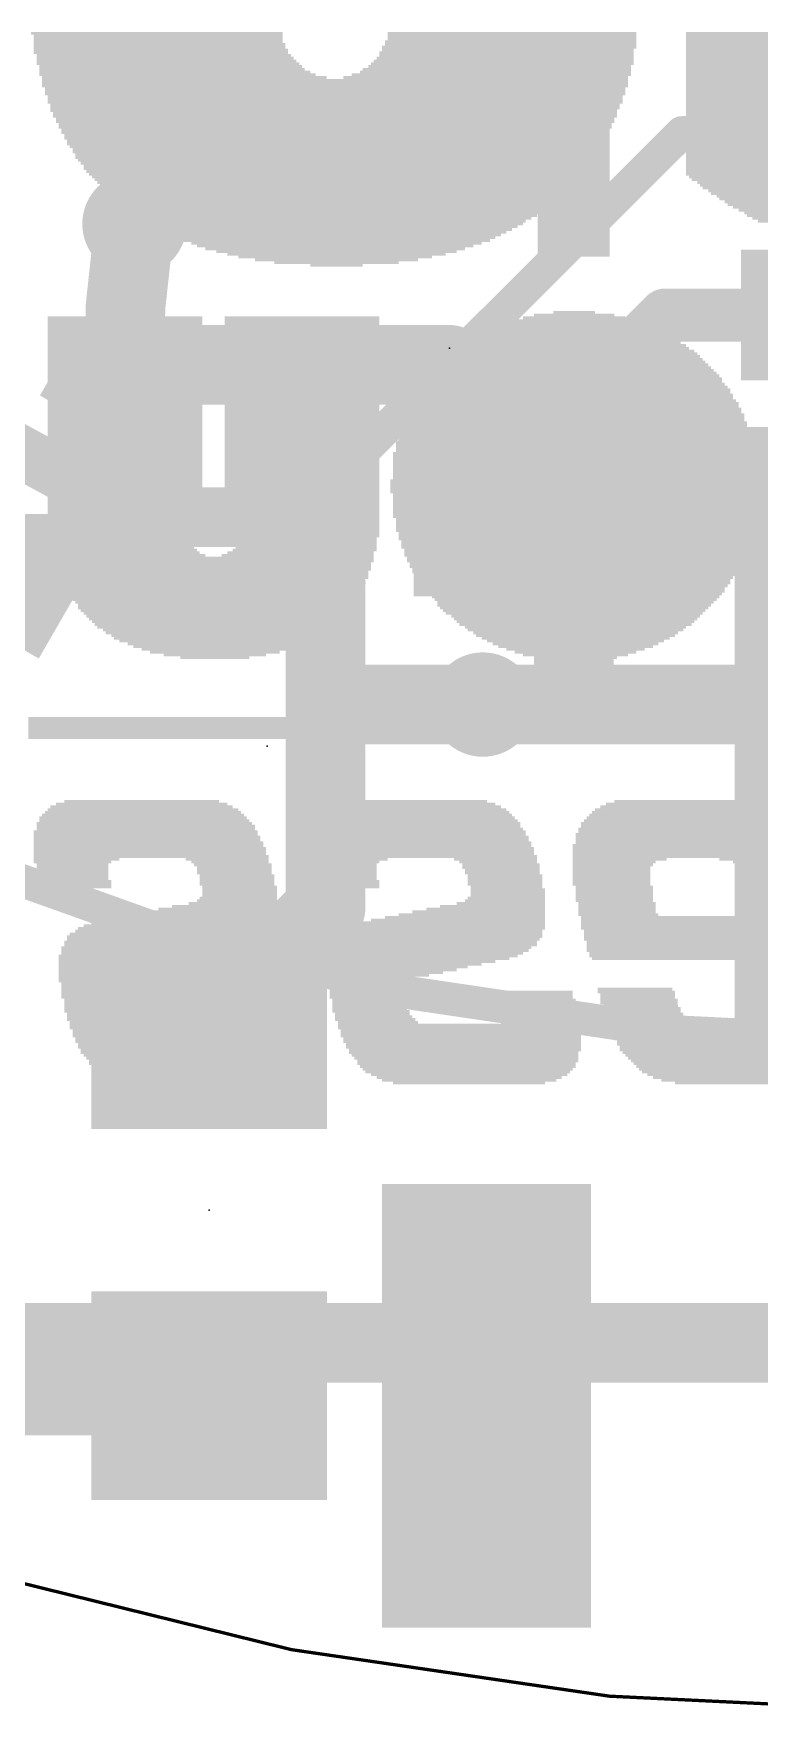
# Model space of a CAD drawing. Extents: x -25.4 to 25.4, y -25.4 to 25.5.
# Drawn here: x -6.87 to -1.31, y -25.45 to -12.58 of the extents above; entities that cross this region are included whole.
import ezdxf

# ---------------------------------------------------------------- set-up
doc = ezdxf.new("R2010")
doc.units = 0
for name, color, linetype in [('1', 12, 'CONTINUOUS'), ('16', 132, 'CONTINUOUS'), ('18', 110, 'CONTINUOUS'), ('20', 53, 'CONTINUOUS'), ('204', 40, 'CONTINUOUS'), ('23', 53, 'CONTINUOUS')]:
    doc.layers.add(name, color=color, linetype=linetype)

# ---------------------------------------------------------------- blocks, each defined once
blk = doc.blocks.new('RECT')
blk.add_solid([(-0.5, -0.5), (0.5, -0.5), (-0.5, 0.5), (0.5, 0.5)])
blk = doc.blocks.new('ROUNDV')
at = {"const_width": 0.5}
blk.add_lwpolyline([(0, -0.25, 1), (0, 0.25, 1), (0, -0.25)], format="xyb", dxfattribs=at)

msp = doc.modelspace()

# ---------------------------------------------------------------- linework, layer by layer
at = {"layer": '1'}
for points, const_width in [([(-20.32, 0, 0.4142), (0, -20.32)], 0.254), ([(-5.9445, -14.05, 1), (-6.2475, -14.017)], 0.3048), ([(-6.0128, -14.6712, 1), (-6.3176, -14.6658)], 0.3048), ([(-6.3167, -14.652, 1), (-6.0137, -14.685)], 0.3048), ([(-2.032, -14.6304, 1), (-2.032, -14.8336)], 0.2032), ([(-1.9602, -14.8038, 1), (-2.1038, -14.6602)], 0.2032), ([(-6.0577, -14.9606, 1), (-6.0577, -15.2654)], 0.3048), ([(-5.95, -15.2208, 1), (-6.1655, -15.0052)], 0.3048), ([(-3.5306, -15.113, 1), (-3.8354, -15.113)], 0.3048), ([(-3.683, -15.2654, 1), (-3.683, -14.9606)], 0.3048), ([(-6.2827, -15.1225, 1), (-6.0672, -15.338)], 0.3048), ([(-6.3273, -15.2276, 1), (-6.0226, -15.2329)], 0.3048), ([(-2.6924, -15.494, 1), (-2.8956, -15.494)], 0.2032), ([(-2.8658, -15.4222, 1), (-2.7222, -15.5658)], 0.2032), ([(-2.5806, -15.814, 1), (-2.8854, -15.814)], 0.3048), ([(-6.096, -16.1544, 1), (-6.096, -16.3576)], 0.2032), ([(-6.1447, -16.3452, 1), (-6.0473, -16.1668)], 0.2032), ([(-4.4806, -16.2861, 1), (-4.7854, -16.2861)], 0.3048), ([(-4.5913, -16.1842, 1), (-4.7349, -16.3278)], 0.2032), ([(-4.6631, -16.3576, 1), (-4.6631, -16.1544)], 0.2032), ([(-2.5806, -16.2861, 1), (-2.8854, -16.2861)], 0.3048), ([(-2.7222, -16.1533, 1), (-2.8658, -16.2969)], 0.2032), ([(-4.7048, -16.3579, 1), (-4.5612, -16.2143)], 0.2032), ([(-3.8354, -16.2861, 1), (-3.5306, -16.2861)], 0.3048), ([(-2.8854, -16.2861, 1), (-2.5806, -16.2861)], 0.3048), ([(-2.8956, -16.2251, 1), (-2.6924, -16.2251)], 0.2032), ([(-2.8048, -16.3579, 1), (-2.6612, -16.2143)], 0.2032), ([(-4.4806, -17.7165, 1), (-4.7854, -17.7165)], 0.3048), ([(-4.633, -17.5641, 1), (-4.633, -17.8689)], 0.3048), ([(-3.429, -17.5641, 1), (-3.429, -17.8689)], 0.3048), ([(-3.429, -17.8689, 1), (-3.429, -17.5641)], 0.3048), ([(-2.733, -17.8689, 1), (-2.733, -17.5641)], 0.3048), ([(-4.7854, -17.7165, 1), (-4.4806, -17.7165)], 0.3048), ([(-2.8854, -17.7165, 1), (-2.5806, -17.7165)], 0.3048), ([(-4.5252, -19.3843, 1), (-4.7408, -19.1687)], 0.3048), ([(-4.7854, -19.2765, 1), (-4.4806, -19.2765)], 0.3048), ([(-5.6323, -20.0602, 1), (-5.4167, -20.2758)], 0.3048), ([(-7.2583, -23.1198, 1), (-7.0427, -22.9042)], 0.3048), ([(-5.5245, -23.1644, 1), (-5.5245, -22.8596)], 0.3048)]:
    msp.add_lwpolyline(points, format="xyb", dxfattribs=dict(at, const_width=const_width))
for points, const_width in [([(-6.1652, -14.6685), (-6.096, -14.0335)], 0.6096), ([(-6.175, -15.2302), (-6.1652, -14.6685)], 0.6096), ([(-2.032, -14.732), (-2.794, -15.494)], 0.4064), ([(-0.9135, -14.732), (-2.032, -14.732)], 0.4064), ([(-6.175, -15.2302), (-6.0577, -15.113)], 0.6096), ([(-6.0577, -15.113), (-3.683, -15.113)], 0.6096), ([(-3.683, -15.113), (-3.683, -16.2861)], 0.6096), ([(-7.493, -15.494), (-6.096, -16.256)], 0.4064), ([(-2.794, -15.494), (-2.794, -16.2251)], 0.4064), ([(-2.733, -16.2861), (-2.733, -15.814)], 0.6096), ([(-6.096, -16.256), (-4.6631, -16.256)], 0.4064), ([(-4.633, -17.7165), (-4.633, -16.2861)], 0.6096), ([(-4.6631, -16.256), (-4.633, -16.2861)], 0.4064), ([(-2.733, -17.7165), (-2.733, -16.2861)], 0.6096), ([(-2.794, -16.2251), (-2.733, -16.2861)], 0.4064), ([(-4.633, -19.2765), (-4.633, -17.7165)], 0.6096), ([(-3.429, -17.7165), (-4.633, -17.7165)], 0.6096), ([(-2.733, -17.7165), (-3.429, -17.7165)], 0.6096), ([(-5.5245, -20.168), (-4.633, -19.2765)], 0.6096), ([(-7.1505, -23.012), (-7.5565, -22.606)], 0.6096), ([(-5.5245, -23.012), (-7.1505, -23.012)], 0.6096)]:
    msp.add_lwpolyline(points, dxfattribs=dict(at, const_width=const_width))
at = {"layer": '16'}
for points, const_width in [([(-20.32, 0, 0.4142), (0, -20.32)], 0.254), ([(-1.905, -13.2715, 1), (-1.905, -13.3985)], 0.127), ([(-1.8601, -13.3799, 1), (-1.9499, -13.2901)], 0.127), ([(-4.9979, -16.3381, 1), (-4.9081, -16.4279)], 0.127), ([(-4.953, -16.4465, 1), (-4.953, -16.3195)], 0.127), ([(-3.429, -17.5641, 1), (-3.429, -17.8689)], 0.3048)]:
    msp.add_lwpolyline(points, format="xyb", dxfattribs=dict(at, const_width=const_width))
for points, const_width in [([(-1.905, -13.335), (-4.953, -16.383)], 0.254), ([(-1.905, -13.335), (6.731, -13.335)], 0.254), ([(-4.953, -16.383), (-8.255, -16.383)], 0.254), ([(-3.429, -17.7165), (-0.9525, -17.7165)], 0.6096), ([(-7.5565, -22.606), (6.35, -22.606)], 0.6096)]:
    msp.add_lwpolyline(points, dxfattribs=dict(at, const_width=const_width))
at = {"layer": '20', "const_width": 0.0254}
msp.add_lwpolyline([(-3.4925, 25.146, 14.4823), (3.4925, 25.146)], format="xyb", dxfattribs=at)
at = {"layer": '23'}
for p in [(-3.683, -14.986), (-5.08, -18.034), (-5.5245, -21.59)]:
    msp.add_point(p, dxfattribs=at)

# ---------------------------------------------------------------- block references
at = {"layer": '1', "xscale": 0.55, "yscale": 1.2}
for p in [(-4.633, -13.6859), (-2.733, -13.6859), (-4.633, -16.2861), (-3.683, -16.2861), (-2.733, -16.2861)]:
    msp.add_blockref('RECT', p, dxfattribs=at)
at = {"layer": '1', "xscale": 1.075}
msp.add_blockref('RECT', (-0.9135, -14.732), dxfattribs=at)
at = {"layer": '1', "xscale": 0.85, "rotation": 60}
for p in [(-6.175, -15.2302), (-7.05, -16.7458)]:
    msp.add_blockref('RECT', p, dxfattribs=at)
at = {"layer": '1', "yscale": 4.6, "rotation": 180}
msp.add_blockref('RECT', (-1, -17.89), dxfattribs=at)
at = {"layer": '1'}
for p, xscale, yscale, rotation in [((-5.5245, -20.168), 1.6, 1.803, 90), ((-3.4, -23.09), 3.4, 1.6, 270), ((-5.5245, -23.012), 1.6, 1.803, 90)]:
    msp.add_blockref('RECT', p, dxfattribs=dict(at, xscale=xscale, yscale=yscale, rotation=rotation))
at = {"layer": '18', "xscale": 0.8001, "yscale": 0.8001}
for p in [(-6.096, -14.0335), (-6.096, -14.0335), (-3.429, -17.7165), (-3.429, -17.7165)]:
    msp.add_blockref('ROUNDV', p, dxfattribs=at)
at = {"layer": '204', "yscale": 0.0212, "rotation": 180}
for p, xscale in [((-5.9254, -12.5735), 1.9261), ((-5.9148, -12.5947), 1.9049), ((-5.9148, -12.6158), 1.9049), ((-3.2056, -12.5735), 1.9049), ((-3.2056, -12.5947), 1.9049), ((-3.2056, -12.6158), 1.9049), ((0.4561, -12.5735), 4.6565), ((0.4561, -12.5947), 4.6565), ((0.4561, -12.6158), 4.6565), ((-5.8937, -12.7005), 1.9473), ((-5.8937, -12.7217), 1.9473), ((-5.9042, -12.6582), 1.9261), ((-5.9042, -12.6793), 1.9261), ((-5.9148, -12.637), 1.9049), ((-5.8725, -12.7428), 1.9473), ((-3.2479, -12.7217), 1.9473), ((-3.2479, -12.7428), 1.9473), ((-3.2268, -12.6793), 1.9473), ((-3.2374, -12.7005), 1.9261), ((-3.2162, -12.637), 1.9261), ((-3.2162, -12.6582), 1.9261), ((0.4455, -12.637), 4.6353), ((0.4455, -12.6582), 4.6353), ((0.4455, -12.6793), 4.6353), ((0.4349, -12.7005), 4.6141), ((0.4349, -12.7217), 4.6141), ((0.4349, -12.7428), 4.6141), ((-5.8619, -12.764), 1.9684), ((-5.8513, -12.7852), 1.9896), ((-5.8407, -12.8063), 2.0108), ((-5.8196, -12.8275), 2.0108), ((-5.809, -12.8487), 2.0319), ((-5.7878, -12.8698), 2.0743), ((-3.3326, -12.8698), 2.0743), ((-3.322, -12.8487), 2.0531), ((-3.3009, -12.8275), 2.0108), ((-3.2797, -12.8063), 2.0108), ((-3.2691, -12.7852), 1.9896), ((-3.2585, -12.764), 1.9684), ((0.4243, -12.764), 4.593), ((0.4243, -12.7852), 4.593), ((0.4138, -12.8063), 4.5718), ((0.4138, -12.8275), 4.5718), ((0.4138, -12.8487), 4.5718), ((0.4032, -12.8698), 4.5506), ((-5.7667, -12.891), 2.1166), ((-5.7138, -12.9122), 2.1801), ((-4.5602, -12.9333), 4.4872), ((-4.5602, -12.9545), 4.4872), ((-4.5602, -12.9757), 4.4872), ((-4.5602, -12.9968), 4.4448), ((-3.4067, -12.9122), 2.1801), ((-3.3643, -12.891), 2.1377), ((0.3714, -12.9968), 4.4872), ((0.4032, -12.891), 4.5506), ((0.3926, -12.9122), 4.5295), ((0.3926, -12.9333), 4.5295), ((0.382, -12.9545), 4.5083), ((0.382, -12.9757), 4.5083), ((-4.5602, -13.018), 4.4448), ((-4.5602, -13.0392), 4.4448), ((-4.5602, -13.0603), 4.4025), ((-4.5602, -13.0815), 4.4025), ((-4.5602, -13.1027), 4.4025), ((-4.5602, -13.1238), 4.3602), ((0.3714, -13.018), 4.4872), ((0.3608, -13.0392), 4.466), ((0.3608, -13.0603), 4.466), ((0.3503, -13.0815), 4.4448), ((0.3503, -13.1027), 4.4448), ((0.3397, -13.1238), 4.4237), ((-4.5602, -13.145), 4.3602), ((-4.5708, -13.1662), 4.339), ((-4.5602, -13.1873), 4.3178), ((-4.5602, -13.2085), 4.3178), ((-4.5602, -13.2297), 4.2755), ((-4.5602, -13.2508), 4.2755), ((0.3185, -13.1873), 4.3813), ((0.3185, -13.2085), 4.3813), ((0.3079, -13.2297), 4.3602), ((0.2973, -13.2508), 4.339), ((0.3291, -13.145), 4.4025), ((0.3291, -13.1662), 4.4025), ((-4.5602, -13.272), 4.2332), ((-4.5602, -13.2932), 4.2332), ((-4.5602, -13.3143), 4.1908), ((-4.5602, -13.3355), 4.1908), ((-4.5602, -13.3566), 4.1485), ((-4.5602, -13.3778), 4.1485), ((0.2762, -13.3143), 4.2967), ((0.2868, -13.272), 4.3178), ((0.2868, -13.2932), 4.3178), ((0.2656, -13.3355), 4.2755), ((0.2656, -13.3566), 4.2755), ((0.255, -13.3778), 4.2543), ((-4.5602, -13.399), 4.1062), ((-4.5602, -13.4201), 4.1062), ((-4.5602, -13.4413), 4.0638), ((-4.5496, -13.4625), 4.0427), ((-4.5602, -13.4836), 4.0215), ((-4.5602, -13.5048), 3.9792), ((0.2444, -13.399), 4.2332), ((0.2338, -13.4201), 4.212), ((0.2021, -13.5048), 4.1485), ((0.2233, -13.4413), 4.1908), ((0.2127, -13.4625), 4.1697), ((0.2127, -13.4836), 4.1697), ((-4.5602, -13.526), 3.9792), ((-4.5602, -13.5471), 3.9368), ((-4.5602, -13.5683), 3.8945), ((-4.5602, -13.5895), 3.8522), ((-4.5602, -13.6106), 3.8522), ((-4.5602, -13.6318), 3.8098), ((-4.5602, -13.653), 3.7675), ((0.1809, -13.5471), 4.1062), ((0.1703, -13.5683), 4.085), ((0.1915, -13.526), 4.1273), ((0.1598, -13.5895), 4.0638), ((0.1492, -13.6106), 4.0427), ((0.1386, -13.6318), 4.0215), ((0.128, -13.653), 4.0003), ((-4.5602, -13.6741), 3.7252), ((-4.5602, -13.6953), 3.6829), ((-4.5602, -13.7165), 3.6405), ((-4.5496, -13.7376), 3.6194), ((-4.5496, -13.7588), 3.577), ((-4.5496, -13.78), 3.5347), ((0.128, -13.6741), 3.958), ((0.128, -13.6953), 3.9157), ((0.128, -13.7165), 3.831), ((0.128, -13.7376), 3.7887), ((0.128, -13.7588), 3.7464), ((0.1386, -13.78), 3.6829), ((-4.5496, -13.8011), 3.4924), ((-4.5602, -13.8223), 3.4289), ((-4.5602, -13.8435), 3.3865), ((-4.5602, -13.8646), 3.3442), ((-4.5602, -13.8858), 3.3019), ((-4.5496, -13.907), 3.2384), ((0.1386, -13.8011), 3.6405), ((0.1386, -13.8223), 3.5559), ((0.1386, -13.8435), 3.5135), ((0.1386, -13.8646), 3.4289), ((0.1386, -13.8858), 3.3865), ((0.1386, -13.907), 3.3019), ((-4.5602, -13.9281), 3.1749), ((-4.5602, -13.9493), 3.1325), ((-4.5496, -13.9705), 3.069), ((-4.5602, -13.9916), 3.0055), ((-4.5602, -14.0128), 2.9209), ((-4.5496, -14.034), 2.8574), ((0.1492, -13.9281), 3.2384), ((0.1492, -13.9493), 3.1537), ((0.1492, -13.9705), 3.1114), ((0.1492, -13.9916), 3.0267), ((0.1492, -14.0128), 2.942), ((-4.5602, -14.0551), 2.7939), ((-4.5602, -14.0763), 2.7092), ((-4.5602, -14.0975), 2.6246), ((-4.5602, -14.1186), 2.5399), ((-4.5602, -14.1398), 2.4552), ((-4.5496, -14.1609), 2.3494), ((-4.5496, -14.1821), 2.2224), ((-4.5602, -14.2033), 2.1166), ((-4.5602, -14.2244), 1.9896), ((-4.5496, -14.2456), 1.8414), ((-4.5496, -14.2668), 1.6721), ((-4.5602, -14.2879), 1.4816), ((-4.5496, -14.3091), 1.2488), ((-4.5496, -14.3303), 0.9525), ((-4.5496, -14.3514), 0.4021), ((-6.1688, -14.7536), 1.1853), ((-6.1688, -14.7748), 1.1853), ((-6.1688, -14.7959), 1.1853), ((-4.8142, -14.7536), 1.1853), ((-4.8142, -14.7748), 1.1853), ((-4.8142, -14.7959), 1.1853), ((-2.7294, -14.7959), 1.0795), ((-2.7294, -14.7748), 0.9525), ((-2.7294, -14.7536), 0.7831), ((-2.7294, -14.7324), 0.6138), ((-2.7294, -14.7113), 0.3175), ((-6.1688, -14.8171), 1.1853), ((-6.1688, -14.8383), 1.1853), ((-6.1688, -14.8594), 1.1853), ((-6.1688, -14.8806), 1.1853), ((-6.1688, -14.9018), 1.1853), ((-6.1688, -14.9229), 1.1853), ((-4.8142, -14.8171), 1.1853), ((-4.8142, -14.8383), 1.1853), ((-4.8142, -14.8594), 1.1853), ((-4.8142, -14.8806), 1.1853), ((-4.8142, -14.9018), 1.1853), ((-4.8142, -14.9229), 1.1853), ((-2.7294, -14.9229), 1.5874), ((-2.7294, -14.9018), 1.5028), ((-2.7294, -14.8806), 1.4181), ((-2.7188, -14.8594), 1.3546), ((-2.7294, -14.8383), 1.2488), ((-2.7294, -14.8171), 1.1641), ((-6.1688, -14.9441), 1.1853), ((-6.1688, -14.9653), 1.1853), ((-6.1688, -14.9864), 1.1853), ((-6.1688, -15.0076), 1.1853), ((-6.1688, -15.0287), 1.1853), ((-6.1688, -15.0499), 1.1853), ((-4.8142, -14.9441), 1.1853), ((-4.8142, -14.9653), 1.1853), ((-4.8142, -14.9864), 1.1853), ((-4.8142, -15.0076), 1.1853), ((-4.8142, -15.0287), 1.1853), ((-4.8142, -15.0499), 1.1853), ((-2.7294, -15.0499), 1.9261), ((-2.7294, -15.0287), 1.8838), ((-2.7188, -15.0076), 1.8203), ((-2.7294, -14.9864), 1.7568), ((-2.7294, -14.9653), 1.7144), ((-2.7294, -14.9441), 1.6298), ((-6.1688, -15.0711), 1.1853), ((-6.1688, -15.0922), 1.1853), ((-6.1688, -15.1134), 1.1853), ((-6.1688, -15.1346), 1.1853), ((-6.1688, -15.1557), 1.1853), ((-6.1688, -15.1769), 1.1853), ((-4.8142, -15.0711), 1.1853), ((-4.8142, -15.0922), 1.1853), ((-4.8142, -15.1134), 1.1853), ((-4.8142, -15.1346), 1.1853), ((-4.8142, -15.1557), 1.1853), ((-4.8142, -15.1769), 1.1853), ((-2.7294, -15.1769), 2.1801), ((-2.7294, -15.1557), 2.1377), ((-2.7294, -15.1346), 2.0954), ((-2.7294, -15.1134), 2.0531), ((-2.7294, -15.0922), 2.0108), ((-2.7294, -15.0711), 1.9684), ((-6.1688, -15.1981), 1.1853), ((-6.1688, -15.2192), 1.1853), ((-6.1688, -15.2404), 1.1853), ((-6.1688, -15.2616), 1.1853), ((-6.1688, -15.2827), 1.1853), ((-6.1688, -15.3039), 1.1853), ((-6.1688, -15.3251), 1.1853), ((-4.8142, -15.1981), 1.1853), ((-4.8142, -15.2192), 1.1853), ((-4.8142, -15.2404), 1.1853), ((-4.8142, -15.2616), 1.1853), ((-4.8142, -15.2827), 1.1853), ((-4.8142, -15.3039), 1.1853), ((-4.8142, -15.3251), 1.1853), ((-2.7294, -15.3251), 2.3917), ((-2.7294, -15.2827), 2.3494), ((-2.7188, -15.3039), 2.3706), ((-2.7294, -15.2616), 2.3071), ((-2.7294, -15.2404), 2.2647), ((-2.7294, -15.1981), 2.2224), ((-2.7188, -15.2192), 2.2436), ((-6.1688, -15.3462), 1.1853), ((-6.1688, -15.3674), 1.1853), ((-6.1688, -15.3886), 1.1853), ((-6.1688, -15.4097), 1.1853), ((-6.1688, -15.4309), 1.1853), ((-6.1688, -15.4521), 1.1853), ((-4.8142, -15.3462), 1.1853), ((-4.8142, -15.3674), 1.1853), ((-4.8142, -15.3886), 1.1853), ((-4.8142, -15.4097), 1.1853), ((-4.8142, -15.4309), 1.1853), ((-4.8142, -15.4521), 1.1853), ((-2.7294, -15.4309), 2.5187), ((-2.7188, -15.4521), 2.5399), ((-2.7294, -15.3886), 2.4764), ((-2.7188, -15.4097), 2.4976), ((-2.7294, -15.3462), 2.4341), ((-2.7294, -15.3674), 2.4341), ((-6.1688, -15.4732), 1.1853), ((-6.1688, -15.4944), 1.1853), ((-6.1688, -15.5156), 1.1853), ((-6.1688, -15.5367), 1.1853), ((-6.1688, -15.5579), 1.1853), ((-6.1688, -15.5791), 1.1853), ((-4.8142, -15.4732), 1.1853), ((-4.8142, -15.4944), 1.1853), ((-4.8142, -15.5156), 1.1853), ((-4.8142, -15.5367), 1.1853), ((-4.8142, -15.5579), 1.1853), ((-4.8142, -15.5791), 1.1853), ((-2.7294, -15.5791), 2.6457), ((-2.7294, -15.5156), 2.6034), ((-2.7294, -15.5367), 2.6034), ((-2.7188, -15.5579), 2.6246), ((-2.7294, -15.4732), 2.5611), ((-2.7188, -15.4944), 2.5822), ((-6.1688, -15.6002), 1.1853), ((-6.1688, -15.6214), 1.1853), ((-6.1688, -15.6426), 1.1853), ((-6.1688, -15.6637), 1.1853), ((-6.1688, -15.6849), 1.1853), ((-6.1688, -15.7061), 1.1853), ((-4.8142, -15.6002), 1.1853), ((-4.8142, -15.6214), 1.1853), ((-4.8142, -15.6426), 1.1853), ((-4.8142, -15.6637), 1.1853), ((-4.8142, -15.6849), 1.1853), ((-4.8142, -15.7061), 1.1853), ((-2.7294, -15.7061), 2.7304), ((-2.7294, -15.6214), 2.6881), ((-2.7294, -15.6426), 2.6881), ((-2.7188, -15.6637), 2.7092), ((-2.7188, -15.6849), 2.7092), ((-2.7188, -15.6002), 2.6669), ((-6.1688, -15.7272), 1.1853), ((-6.1688, -15.7484), 1.1853), ((-6.1688, -15.7696), 1.1853), ((-6.1688, -15.7907), 1.1853), ((-6.1688, -15.8119), 1.1853), ((-6.1688, -15.833), 1.1853), ((-4.8142, -15.7272), 1.1853), ((-4.8142, -15.7484), 1.1853), ((-4.8142, -15.7696), 1.1853), ((-4.8142, -15.7907), 1.1853), ((-4.8142, -15.8119), 1.1853), ((-4.8142, -15.833), 1.1853), ((-2.7294, -15.7907), 2.7727), ((-2.7294, -15.8119), 2.7727), ((-3.4384, -15.833), 1.3546), ((-2.7294, -15.7272), 2.7304), ((-2.7188, -15.7484), 2.7516), ((-2.7188, -15.7696), 2.7516), ((-2.0097, -15.833), 1.3335), ((-6.1688, -15.8542), 1.1853), ((-6.1688, -15.8754), 1.1853), ((-6.1688, -15.8965), 1.1853), ((-6.1688, -15.9177), 1.1853), ((-6.1688, -15.9389), 1.1853), ((-6.1688, -15.96), 1.1853), ((-4.8142, -15.8542), 1.1853), ((-4.8142, -15.8754), 1.1853), ((-4.8142, -15.8965), 1.1853), ((-4.8142, -15.9177), 1.1853), ((-4.8142, -15.9389), 1.1853), ((-4.8142, -15.96), 1.1853), ((-3.4702, -15.8542), 1.2911), ((-3.4808, -15.8754), 1.2699), ((-3.5125, -15.9389), 1.2065), ((-3.5231, -15.96), 1.1853), ((-3.5019, -15.8965), 1.2276), ((-3.5019, -15.9177), 1.2276), ((-1.978, -15.8542), 1.27), ((-1.9568, -15.8754), 1.27), ((-1.9462, -15.8965), 1.2488), ((-1.9357, -15.9177), 1.2276), ((-1.9251, -15.9389), 1.2065), ((-1.9251, -15.96), 1.2065), ((-6.1688, -15.9812), 1.1853), ((-6.1688, -16.0024), 1.1853), ((-6.1688, -16.0235), 1.1853), ((-6.1688, -16.0447), 1.1853), ((-6.1688, -16.0659), 1.1853), ((-6.1688, -16.087), 1.1853), ((-4.8142, -15.9812), 1.1853), ((-4.8142, -16.0024), 1.1853), ((-4.8142, -16.0235), 1.1853), ((-4.8142, -16.0447), 1.1853), ((-4.8142, -16.0659), 1.1853), ((-4.8142, -16.087), 1.1853), ((-3.5337, -16.0024), 1.2065), ((-3.5443, -16.0235), 1.1853), ((-3.5443, -16.0447), 1.1853), ((-3.5337, -16.0659), 1.2065), ((-3.5337, -16.087), 1.2065), ((-3.5231, -15.9812), 1.1853), ((-1.9145, -15.9812), 1.1853), ((-1.9145, -16.0024), 1.1853), ((-1.9145, -16.0235), 1.1853), ((-1.9145, -16.0447), 1.1853), ((-1.9145, -16.0659), 1.1853), ((-1.9145, -16.087), 1.1853), ((-6.19, -16.1929), 1.143), ((-6.2006, -16.214), 1.1218), ((-6.1688, -16.1082), 1.1853), ((-6.1688, -16.1294), 1.1853), ((-6.1688, -16.1505), 1.1853), ((-6.1688, -16.1717), 1.1853), ((-4.8142, -16.1082), 1.1853), ((-4.8142, -16.1294), 1.1853), ((-4.8142, -16.1505), 1.1853), ((-4.8036, -16.1717), 1.1641), ((-4.793, -16.1929), 1.143), ((-4.7825, -16.214), 1.1218), ((-3.5231, -16.1082), 1.1853), ((-3.5231, -16.1294), 1.1853), ((-3.5125, -16.1505), 1.2065), ((-3.5019, -16.1717), 1.2276), ((-3.5019, -16.1929), 1.2276), ((-3.4913, -16.214), 1.2488), ((-1.9568, -16.214), 1.27), ((-1.9462, -16.1929), 1.2488), ((-1.9357, -16.1717), 1.2276), ((-1.9251, -16.1294), 1.2065), ((-1.9251, -16.1505), 1.2065), ((-1.9145, -16.1082), 1.1853), ((-6.2112, -16.2352), 1.1006), ((-6.2217, -16.2564), 1.0795), ((-6.2217, -16.2775), 1.0795), ((-6.2323, -16.2987), 1.0583), ((-6.2323, -16.3199), 1.0583), ((-6.2323, -16.341), 1.0583), ((-4.7719, -16.2352), 1.1006), ((-4.7613, -16.2564), 1.0795), ((-4.7613, -16.2775), 1.0795), ((-4.7507, -16.2987), 1.0583), ((-4.7507, -16.3199), 1.0583), ((-4.7507, -16.341), 1.0583), ((-3.4702, -16.2352), 1.2911), ((-2.7294, -16.2775), 2.7727), ((-3.449, -16.2564), 1.3334), ((-2.7188, -16.2987), 2.7516), ((-2.7188, -16.3199), 2.7516), ((-2.7188, -16.341), 2.7516), ((-2.0097, -16.2564), 1.3335), ((-1.9674, -16.2352), 1.2911), ((-6.2217, -16.3622), 1.0371), ((-6.2217, -16.3834), 1.0371), ((-6.2217, -16.4045), 1.0371), ((-6.2217, -16.4257), 1.0371), ((-6.2111, -16.4469), 1.0583), ((-6.2111, -16.468), 1.0583), ((-4.7719, -16.468), 1.0583), ((-4.7613, -16.4469), 1.0371), ((-4.7507, -16.3622), 1.0583), ((-4.7507, -16.3834), 1.0583), ((-4.7507, -16.4045), 1.0583), ((-4.7507, -16.4257), 1.0583), ((-2.7294, -16.3622), 2.7304), ((-2.7294, -16.3834), 2.7304), ((-2.7294, -16.4469), 2.6881), ((-2.7188, -16.4045), 2.7092), ((-2.7188, -16.4257), 2.7092), ((-2.7188, -16.468), 2.6669), ((-6.2006, -16.4892), 1.0795), ((-6.1794, -16.5104), 1.0795), ((-6.1688, -16.5315), 1.1006), ((-6.1582, -16.5527), 1.1218), ((-6.1371, -16.5739), 1.1641), ((-5.4809, -16.595), 2.4341), ((-4.846, -16.5739), 1.1641), ((-4.8248, -16.5527), 1.1218), ((-4.793, -16.5315), 1.1006), ((-4.7825, -16.4892), 1.0795), ((-4.7825, -16.5104), 1.0795), ((-2.7188, -16.4892), 2.6669), ((-2.7294, -16.5104), 2.6457), ((-2.7188, -16.5315), 2.6246), ((-2.7188, -16.5527), 2.6246), ((-2.7294, -16.5739), 2.6034), ((-2.7188, -16.595), 2.5822), ((-5.4809, -16.6162), 2.4341), ((-5.4915, -16.6374), 2.4129), ((-5.4915, -16.6585), 2.4129), ((-5.4809, -16.6797), 2.3917), ((-5.4915, -16.7008), 2.3706), ((-5.4915, -16.722), 2.3706), ((-2.7294, -16.6162), 2.5611), ((-2.7294, -16.6585), 2.5187), ((-2.7188, -16.6374), 2.5399), ((-2.7188, -16.6797), 2.4976), ((-2.7294, -16.7008), 2.4764), ((-2.7188, -16.722), 2.4552), ((-5.4809, -16.7432), 2.3494), ((-5.4915, -16.7643), 2.3282), ((-5.4809, -16.7855), 2.3071), ((-5.4915, -16.8067), 2.2859), ((-5.4915, -16.849), 2.2436), ((-5.4809, -16.8278), 2.2647), ((-5.4809, -16.8702), 2.2224), ((-2.7188, -16.7432), 2.4129), ((-2.7294, -16.7643), 2.3917), ((-2.7188, -16.7855), 2.3706), ((-2.7294, -16.8278), 2.3071), ((-2.7188, -16.8067), 2.3282), ((-2.7188, -16.849), 2.2859), ((-2.7188, -16.8702), 2.2436), ((-5.4915, -16.8913), 2.2012), ((-5.4915, -16.9125), 2.1589), ((-5.4809, -16.9337), 2.1377), ((-5.4915, -16.976), 2.0743), ((-5.4809, -16.9548), 2.0954), ((-5.4915, -16.9972), 2.0319), ((-2.7188, -16.8913), 2.2012), ((-2.7188, -16.9125), 2.1589), ((-2.7188, -16.9337), 2.1166), ((-2.7294, -16.9548), 2.0954), ((-2.7294, -16.976), 2.0531), ((-2.7294, -16.9972), 2.0108), ((-5.4809, -17.0183), 2.0108), ((-5.4809, -17.0395), 1.9684), ((-5.4809, -17.0607), 1.9261), ((-5.4809, -17.0818), 1.8838), ((-5.4915, -17.103), 1.8203), ((-5.4915, -17.1242), 1.7779), ((-2.7294, -17.0183), 1.9684), ((-2.7188, -17.0395), 1.9049), ((-2.7188, -17.0607), 1.8626), ((-2.7188, -17.0818), 1.8203), ((-2.7188, -17.103), 1.7779), ((-2.7188, -17.1242), 1.6933), ((-5.4809, -17.1453), 1.7144), ((-5.4915, -17.1665), 1.6509), ((-5.4809, -17.1877), 1.5874), ((-5.4915, -17.2088), 1.5239), ((-5.4915, -17.23), 1.4393), ((-5.4809, -17.2512), 1.3334), ((-2.7188, -17.1453), 1.6509), ((-2.7188, -17.1665), 1.5663), ((-2.7188, -17.1877), 1.5239), ((-2.7188, -17.2088), 1.4393), ((-2.7188, -17.23), 1.3546), ((-2.7188, -17.2512), 1.27), ((-0.6657, -17.2512), 1.3123), ((-5.4809, -17.2723), 1.2488), ((-5.4809, -17.2935), 1.1218), ((-5.4809, -17.3147), 0.9948), ((-5.4809, -17.3358), 0.7831), ((-5.4809, -17.357), 0.5291), ((-2.7188, -17.2723), 1.1853), ((-2.7188, -17.2935), 1.0583), ((-2.7188, -17.3147), 0.9313), ((-2.7188, -17.3358), 0.8043), ((-2.7188, -17.357), 0.635), ((-2.7188, -17.3782), 0.3387), ((-0.6869, -17.3147), 1.3546), ((-0.6763, -17.2723), 1.3334), ((-0.6763, -17.2935), 1.3334), ((0.2762, -17.8226), 14.3716), ((0.2762, -17.8438), 14.3716), ((0.2762, -17.865), 14.3716), ((0.2762, -17.8861), 14.3716), ((0.2762, -17.9073), 14.3716), ((0.2762, -17.9285), 14.3716), ((0.2762, -17.9496), 14.3716), ((0.2762, -17.9708), 14.3716), ((-6.0312, -18.5423), 1.5028), ((-6.0312, -18.5211), 1.4604), ((-6.0418, -18.4999), 1.3969), ((-6.0418, -18.4788), 1.3123), ((-6.0418, -18.4576), 1.1853), ((-3.9782, -18.5423), 1.5028), ((-3.9782, -18.5211), 1.4604), ((-3.9887, -18.4999), 1.3969), ((-3.9887, -18.4788), 1.3123), ((-3.9887, -18.4576), 1.1853), ((-1.8722, -18.5423), 1.4393), ((-1.8722, -18.5211), 1.3969), ((-1.8722, -18.4999), 1.3123), ((-1.8827, -18.4788), 1.2065), ((-1.8827, -18.4576), 1.0795), ((-6.0101, -18.6481), 1.6721), ((-6.0101, -18.6693), 1.6721), ((-6.0207, -18.6269), 1.6509), ((-6.0207, -18.6058), 1.6086), ((-6.0312, -18.5846), 1.5874), ((-6.0312, -18.5634), 1.5451), ((-3.9676, -18.6269), 1.6509), ((-3.9676, -18.6481), 1.6509), ((-3.957, -18.6693), 1.6721), ((-3.9782, -18.5846), 1.5874), ((-3.9676, -18.6058), 1.6086), ((-3.9782, -18.5634), 1.5451), ((-1.851, -18.6693), 1.6933), ((-1.8616, -18.6269), 1.6298), ((-1.851, -18.6481), 1.6509), ((-1.8616, -18.6058), 1.5874), ((-1.8616, -18.5846), 1.5451), ((-1.8616, -18.5634), 1.5028), ((-6.0101, -18.6904), 1.7144), ((-6.0101, -18.7116), 1.7144), ((-5.9995, -18.7328), 1.7356), ((-5.9995, -18.7539), 1.7356), ((-5.9889, -18.7751), 1.7568), ((-5.9889, -18.7963), 1.7568), ((-3.957, -18.6904), 1.7144), ((-3.957, -18.7116), 1.7144), ((-3.9464, -18.7328), 1.7356), ((-3.9464, -18.7539), 1.7356), ((-3.9358, -18.7751), 1.7568), ((-3.9358, -18.7963), 1.7568), ((-1.8298, -18.7963), 1.8203), ((-1.851, -18.7116), 1.7356), ((-1.8404, -18.7328), 1.7568), ((-1.8404, -18.7539), 1.7568), ((-1.8298, -18.7751), 1.7779), ((-1.851, -18.6904), 1.6933), ((-5.9783, -18.8174), 1.7779), ((-5.9783, -18.8386), 1.7779), ((-5.9783, -18.8598), 1.7779), ((-6.5392, -18.9021), 0.6561), ((-6.571, -18.9233), 0.5926), ((-5.9677, -18.8809), 1.7991), ((-5.3857, -18.9021), 0.635), ((-5.3645, -18.9233), 0.5926), ((-3.9147, -18.8809), 1.7991), ((-4.4861, -18.9021), 0.6561), ((-4.5179, -18.9233), 0.5926), ((-3.9252, -18.8174), 1.7779), ((-3.9252, -18.8386), 1.7779), ((-3.9252, -18.8598), 1.7779), ((-3.3326, -18.9021), 0.635), ((-3.3114, -18.9233), 0.5926), ((-1.8298, -18.8174), 1.8203), ((-1.8087, -18.8809), 1.8626), ((-2.4225, -18.9233), 0.635), ((-1.8192, -18.8386), 1.8414), ((-1.8192, -18.8598), 1.8414), ((-2.3801, -18.9021), 0.7196), ((-1.2478, -18.9021), 0.7408), ((-1.1949, -18.9233), 0.635), ((-6.571, -18.9444), 0.5503), ((-6.571, -18.9656), 0.5503), ((-6.571, -18.9868), 0.5503), ((-6.571, -19.0079), 0.5503), ((-6.571, -19.0291), 0.5503), ((-6.571, -19.0503), 0.5503), ((-5.3434, -18.9444), 0.5926), ((-5.3328, -18.9656), 0.5715), ((-5.3328, -18.9868), 0.5715), ((-5.3328, -19.0079), 0.5715), ((-5.3116, -19.0291), 0.5715), ((-5.3116, -19.0503), 0.5715), ((-4.5285, -18.9444), 0.5715), ((-4.5179, -18.9656), 0.5503), ((-4.5179, -18.9868), 0.5503), ((-4.5179, -19.0079), 0.5503), ((-4.5179, -19.0291), 0.5503), ((-4.5179, -19.0503), 0.5503), ((-3.2903, -18.9444), 0.5926), ((-3.2903, -18.9656), 0.5926), ((-3.2797, -18.9868), 0.5715), ((-3.2797, -19.0079), 0.5715), ((-3.2585, -19.0291), 0.5715), ((-3.2585, -19.0503), 0.5715), ((-2.4331, -18.9444), 0.6138), ((-2.4436, -18.9656), 0.5926), ((-2.4436, -18.9868), 0.5926), ((-2.4436, -19.0079), 0.5926), ((-2.4436, -19.0291), 0.5926), ((-2.4436, -19.0503), 0.5926), ((-1.1737, -18.9444), 0.635), ((-1.1631, -18.9656), 0.6138), ((-1.1419, -18.9868), 0.6138), ((-1.1419, -19.0079), 0.6138), ((-1.1419, -19.0291), 0.6138), ((-1.1208, -19.0503), 0.6138), ((-6.5498, -19.0714), 0.5503), ((-6.5498, -19.0926), 0.5503), ((-6.5498, -19.1137), 0.5503), ((-5.3116, -19.0714), 0.5715), ((-5.3116, -19.0926), 0.5715), ((-5.2904, -19.1137), 0.5715), ((-5.2904, -19.1349), 0.5715), ((-5.2904, -19.1561), 0.5715), ((-5.2904, -19.1772), 0.5715), ((-4.4967, -19.0714), 0.5503), ((-4.4967, -19.0926), 0.5503), ((-4.4967, -19.1137), 0.5503), ((-3.2585, -19.0714), 0.5715), ((-3.2585, -19.0926), 0.5715), ((-3.2374, -19.1349), 0.5715), ((-3.2374, -19.1561), 0.5715), ((-3.2374, -19.1772), 0.5715), ((-3.2479, -19.1137), 0.5503), ((-2.4436, -19.0714), 0.5926), ((-2.4436, -19.0926), 0.5926), ((-2.4225, -19.1137), 0.5926), ((-2.4225, -19.1349), 0.5926), ((-2.4225, -19.1561), 0.5926), ((-2.4225, -19.1772), 0.5926), ((-1.1208, -19.0714), 0.6138), ((-1.1208, -19.0926), 0.6138), ((-1.0996, -19.1137), 0.6138), ((-1.0996, -19.1349), 0.6138), ((-1.0996, -19.1561), 0.6138), ((-1.089, -19.1772), 0.5926), ((-5.5127, -19.3042), 1.016), ((-5.4598, -19.2831), 0.9101), ((-5.4069, -19.2619), 0.8043), ((-5.3434, -19.2407), 0.6773), ((-5.3116, -19.2196), 0.6138), ((-5.301, -19.1984), 0.5926), ((-3.4596, -19.3042), 1.016), ((-3.4067, -19.2831), 0.9101), ((-3.3538, -19.2619), 0.8043), ((-3.2903, -19.2407), 0.6773), ((-3.2585, -19.2196), 0.6138), ((-3.2479, -19.1984), 0.5926), ((-2.4225, -19.1984), 0.5926), ((-2.4225, -19.2196), 0.5926), ((-2.4013, -19.2407), 0.5926), ((-2.4013, -19.2619), 0.5926), ((-2.4013, -19.2831), 0.5926), ((-2.4013, -19.3042), 0.5926), ((-1.0784, -19.1984), 0.6138), ((-1.0784, -19.2196), 0.6138), ((-1.0784, -19.2407), 0.6138), ((-1.0573, -19.2619), 0.6138), ((-1.0573, -19.2831), 0.6138), ((-1.0573, -19.3042), 0.6138), ((-5.7667, -19.4312), 1.5239), ((-5.7455, -19.4101), 1.4816), ((-5.7138, -19.3889), 1.4181), ((-5.6714, -19.3677), 1.3334), ((-5.6185, -19.3466), 1.2276), ((-5.5656, -19.3254), 1.1218), ((-3.7136, -19.4312), 1.5239), ((-3.6924, -19.4101), 1.4816), ((-3.6607, -19.3889), 1.4181), ((-3.6183, -19.3677), 1.3334), ((-3.5654, -19.3466), 1.2276), ((-3.5125, -19.3254), 1.1218), ((-2.3907, -19.3254), 0.6138), ((-1.6923, -19.4312), 1.9684), ((-1.7028, -19.3466), 1.9473), ((-1.7028, -19.3677), 1.9473), ((-1.7028, -19.3889), 1.9473), ((-1.7028, -19.4101), 1.9473), ((-1.0467, -19.3254), 0.5926), ((-5.8513, -19.5582), 1.5663), ((-5.8407, -19.5371), 1.5874), ((-5.8196, -19.4947), 1.5874), ((-5.8302, -19.5159), 1.5663), ((-5.809, -19.4736), 1.5663), ((-5.7773, -19.4524), 1.5451), ((-3.7982, -19.5371), 1.5663), ((-3.7982, -19.5582), 1.5663), ((-3.7665, -19.4947), 1.5874), ((-3.7771, -19.5159), 1.5663), ((-3.7559, -19.4736), 1.5663), ((-3.7347, -19.4524), 1.5239), ((-1.6817, -19.4524), 1.9473), ((-1.6817, -19.4736), 1.9473), ((-1.6817, -19.4947), 1.9473), ((-1.6711, -19.5159), 1.9684), ((-1.6605, -19.5371), 1.9473), ((-1.6605, -19.5582), 1.9473), ((-5.9466, -19.6429), 1.4604), ((-5.9783, -19.6641), 1.3969), ((-6.0312, -19.6852), 1.2911), ((-5.8725, -19.5794), 1.5663), ((-5.8937, -19.6006), 1.5239), ((-5.9148, -19.6217), 1.4816), ((-3.9782, -19.6852), 1.2911), ((-3.8935, -19.6429), 1.4604), ((-3.9252, -19.6641), 1.3969), ((-3.83, -19.5794), 1.5451), ((-3.8406, -19.6006), 1.5239), ((-3.8617, -19.6217), 1.4816), ((-1.6605, -19.5794), 1.9473), ((-1.6499, -19.6006), 1.9684), ((-1.6393, -19.6217), 1.9473), ((-1.6393, -19.6429), 1.9473), ((-1.6287, -19.6641), 1.9261), ((-6.0842, -19.7064), 1.1853), ((-6.1371, -19.7276), 1.0795), ((-6.1794, -19.7487), 0.9948), ((-6.2323, -19.7699), 0.889), ((-6.3381, -19.8122), 0.6773), ((-6.2852, -19.7911), 0.7831), ((-4.0311, -19.7064), 1.1853), ((-4.2851, -19.8122), 0.6773), ((-4.084, -19.7276), 1.0795), ((-4.1263, -19.7487), 0.9948), ((-4.1792, -19.7699), 0.889), ((-4.2321, -19.7911), 0.7831), ((-6.3699, -19.8334), 0.6138), ((-6.3699, -19.8546), 0.5715), ((-6.3699, -19.8757), 0.5715), ((-6.3699, -19.8969), 0.5715), ((-6.3699, -19.9181), 0.5715), ((-6.3699, -19.9392), 0.5715), ((-5.0682, -19.9181), 0.5503), ((-5.0682, -19.9392), 0.5503), ((-4.3168, -19.8334), 0.6138), ((-4.3274, -19.8546), 0.5926), ((-4.3168, -19.8757), 0.5715), ((-4.3168, -19.8969), 0.5715), ((-4.3168, -19.9181), 0.5715), ((-4.3168, -19.9392), 0.5715), ((-3.0151, -19.9181), 0.5503), ((-3.0151, -19.9392), 0.5503), ((-2.2637, -19.8969), 0.5715), ((-2.2531, -19.9181), 0.5926), ((-2.2426, -19.9392), 0.5715), ((-6.3699, -19.9604), 0.5715), ((-6.3487, -19.9816), 0.5715), ((-6.3487, -20.0027), 0.5715), ((-6.3487, -20.0239), 0.5715), ((-6.3487, -20.045), 0.5715), ((-6.3381, -20.0662), 0.5926), ((-6.3276, -20.0874), 0.5715), ((-5.047, -19.9604), 0.5503), ((-5.047, -19.9816), 0.5503), ((-5.047, -20.0027), 0.5503), ((-5.047, -20.0239), 0.5503), ((-5.047, -20.045), 0.5503), ((-5.0259, -20.0662), 0.5503), ((-5.0259, -20.0874), 0.5503), ((-4.3168, -19.9604), 0.5715), ((-4.2956, -19.9816), 0.5715), ((-4.2956, -20.0027), 0.5715), ((-4.2956, -20.0239), 0.5715), ((-4.2956, -20.045), 0.5715), ((-4.2851, -20.0662), 0.5926), ((-4.2745, -20.0874), 0.5715), ((-3.0045, -19.9604), 0.5291), ((-2.9939, -19.9816), 0.5503), ((-2.9939, -20.0027), 0.5503), ((-2.9939, -20.0239), 0.5503), ((-2.9939, -20.045), 0.5503), ((-2.9728, -20.0662), 0.5503), ((-2.9728, -20.0874), 0.5503), ((-2.2426, -19.9604), 0.5715), ((-2.232, -19.9816), 0.5926), ((-2.232, -20.0027), 0.5926), ((-2.2214, -20.0239), 0.5715), ((-2.2108, -20.045), 0.5926), ((-2.2108, -20.0662), 0.5926), ((-2.1896, -20.0874), 0.5926), ((-6.317, -20.1085), 0.5926), ((-6.3064, -20.1297), 0.6138), ((-6.2852, -20.1509), 0.6138), ((-5.6714, -20.172), 1.8414), ((-5.6608, -20.1932), 1.8626), ((-5.6503, -20.2144), 1.8414), ((-5.047, -20.1509), 0.5926), ((-5.0364, -20.1297), 0.5715), ((-5.0259, -20.1085), 0.5503), ((-4.2639, -20.1085), 0.5926), ((-4.2533, -20.1297), 0.6138), ((-3.6078, -20.1932), 1.8626), ((-4.2321, -20.1509), 0.6138), ((-3.6183, -20.172), 1.8414), ((-3.5972, -20.2144), 1.8414), ((-2.9939, -20.1509), 0.5926), ((-2.9834, -20.1297), 0.5715), ((-2.9728, -20.1085), 0.5503), ((-2.1791, -20.1297), 0.6138), ((-2.1896, -20.1085), 0.5926), ((-2.1473, -20.1509), 0.635), ((-1.5335, -20.172), 1.8626), ((-1.5229, -20.1932), 1.8414), ((-1.5229, -20.2144), 1.8414), ((-5.6503, -20.2355), 1.8414), ((-5.6503, -20.2567), 1.8414), ((-5.6397, -20.2779), 1.8203), ((-5.6397, -20.299), 1.8203), ((-5.6291, -20.3202), 1.7991), ((-5.6291, -20.3414), 1.7991), ((-3.5972, -20.2355), 1.8414), ((-3.5972, -20.2567), 1.8414), ((-3.5866, -20.2779), 1.8203), ((-3.5866, -20.299), 1.8203), ((-3.576, -20.3202), 1.7991), ((-3.576, -20.3414), 1.7991), ((-1.5335, -20.2355), 1.8203), ((-1.5229, -20.2567), 1.7991), ((-1.5229, -20.2779), 1.7991), ((-1.5123, -20.299), 1.7779), ((-1.5123, -20.3202), 1.7779), ((-1.5123, -20.3414), 1.7356), ((-5.6185, -20.3625), 1.7779), ((-5.6291, -20.3837), 1.7568), ((-5.6185, -20.4049), 1.7356), ((-5.6079, -20.426), 1.7144), ((-5.5973, -20.4472), 1.6933), ((-5.6079, -20.4684), 1.6721), ((-3.576, -20.3837), 1.7568), ((-3.5654, -20.3625), 1.7779), ((-3.5654, -20.4049), 1.7356), ((-3.5548, -20.426), 1.7144), ((-3.5443, -20.4472), 1.6933), ((-3.5548, -20.4684), 1.6721), ((-1.5123, -20.3625), 1.7356), ((-1.5123, -20.3837), 1.6933), ((-1.5018, -20.4049), 1.6721), ((-1.5018, -20.426), 1.6298), ((-1.4912, -20.4472), 1.6086), ((-1.4912, -20.4684), 1.5663), ((-5.5973, -20.4895), 1.6509), ((-5.5973, -20.5107), 1.6086), ((-5.5973, -20.5319), 1.5663), ((-5.5868, -20.553), 1.5028), ((-5.5868, -20.5742), 1.4181), ((-5.5868, -20.5954), 1.3334), ((-3.5443, -20.4895), 1.6509), ((-3.5443, -20.5107), 1.6086), ((-3.5443, -20.5319), 1.5663), ((-3.5337, -20.553), 1.5028), ((-3.5337, -20.5742), 1.4181), ((-3.5337, -20.5954), 1.3334), ((-1.4912, -20.4895), 1.5239), ((-1.4912, -20.5107), 1.4816), ((-1.4912, -20.5319), 1.4393), ((-1.4912, -20.553), 1.3546), ((-1.4806, -20.5742), 1.2911), ((-1.4806, -20.5954), 1.1641), ((-5.5868, -20.6165), 1.1641), ((-3.5337, -20.6165), 1.1641), ((-1.4806, -20.6165), 0.9525)]:
    msp.add_blockref('RECT', p, dxfattribs=dict(at, xscale=xscale))

doc.saveas('drawing.dxf')
